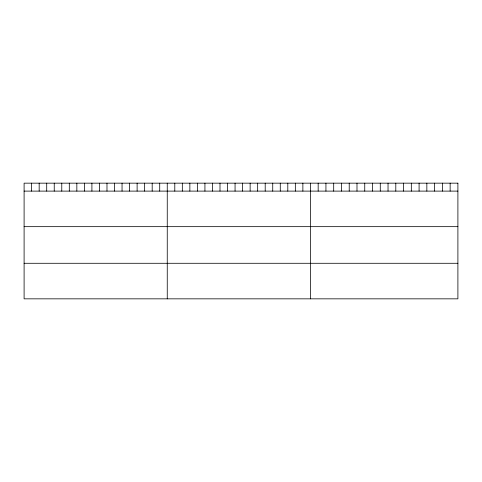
<?xml version="1.0" encoding="UTF-8"?>
<svg xmlns="http://www.w3.org/2000/svg" width="482" height="482" viewBox="0 0 482 482"><rect width="100%" height="100%" fill="white"/><g stroke="black" fill="none" stroke-linecap="round" stroke-linejoin="round"><path stroke-width="0.72" d="M24.1 191.107L457.9 191.107M24.1 226.661L457.9 226.661M24.1 263.286L457.9 263.286M450.14 183.16L450.14 191.107M442.374 183.16L442.374 191.107M434.613 183.16L434.613 191.107M426.847 183.16L426.847 191.107M419.087 183.16L419.087 191.107M411.321 183.16L411.321 191.107M403.561 183.16L403.561 191.107M395.8 183.16L395.8 191.107M388.034 183.16L388.034 191.107M380.274 183.16L380.274 191.107M372.508 183.16L372.508 191.107M364.747 183.16L364.747 191.107M356.987 183.16L356.987 191.107M349.221 183.16L349.221 191.107M341.461 183.16L341.461 191.107M333.695 183.16L333.695 191.107M325.934 183.16L325.934 191.107M318.168 183.16L318.168 191.107M310.408 183.16L310.408 298.84M302.871 183.16L302.871 191.107M295.339 183.16L295.339 191.107M287.802 183.16L287.802 191.107M280.271 183.16L280.271 191.107M272.734 183.16L272.734 191.107M265.202 183.16L265.202 191.107M257.665 183.16L257.665 191.107M250.134 183.16L250.134 191.107M242.597 183.16L242.597 191.107M235.065 183.16L235.065 191.107M227.528 183.16L227.528 191.107M219.997 183.16L219.997 191.107M212.46 183.16L212.46 191.107M204.928 183.16L204.928 191.107M197.391 183.16L197.391 191.107M189.86 183.16L189.86 191.107M182.323 183.16L182.323 191.107M174.791 183.16L174.791 191.107M167.254 183.16L167.254 298.84M159.717 183.16L159.717 191.107M152.185 183.16L152.185 191.107M144.648 183.16L144.648 191.107M137.117 183.16L137.117 191.107M129.58 183.16L129.58 191.107M122.048 183.16L122.048 191.107M114.511 183.16L114.511 191.107M106.98 183.16L106.98 191.107M99.443 183.16L99.443 191.107M91.911 183.16L91.911 191.107M84.374 183.16L84.374 191.107M76.843 183.16L76.843 191.107M69.306 183.16L69.306 191.107M61.774 183.16L61.774 191.107M54.237 183.16L54.237 191.107M46.706 183.16L46.706 191.107M39.169 183.16L39.169 191.107M31.637 183.16L31.637 191.107M457.9 183.16L24.1 183.16L24.1 298.84L457.9 298.84L457.9 183.16"/></g></svg>
